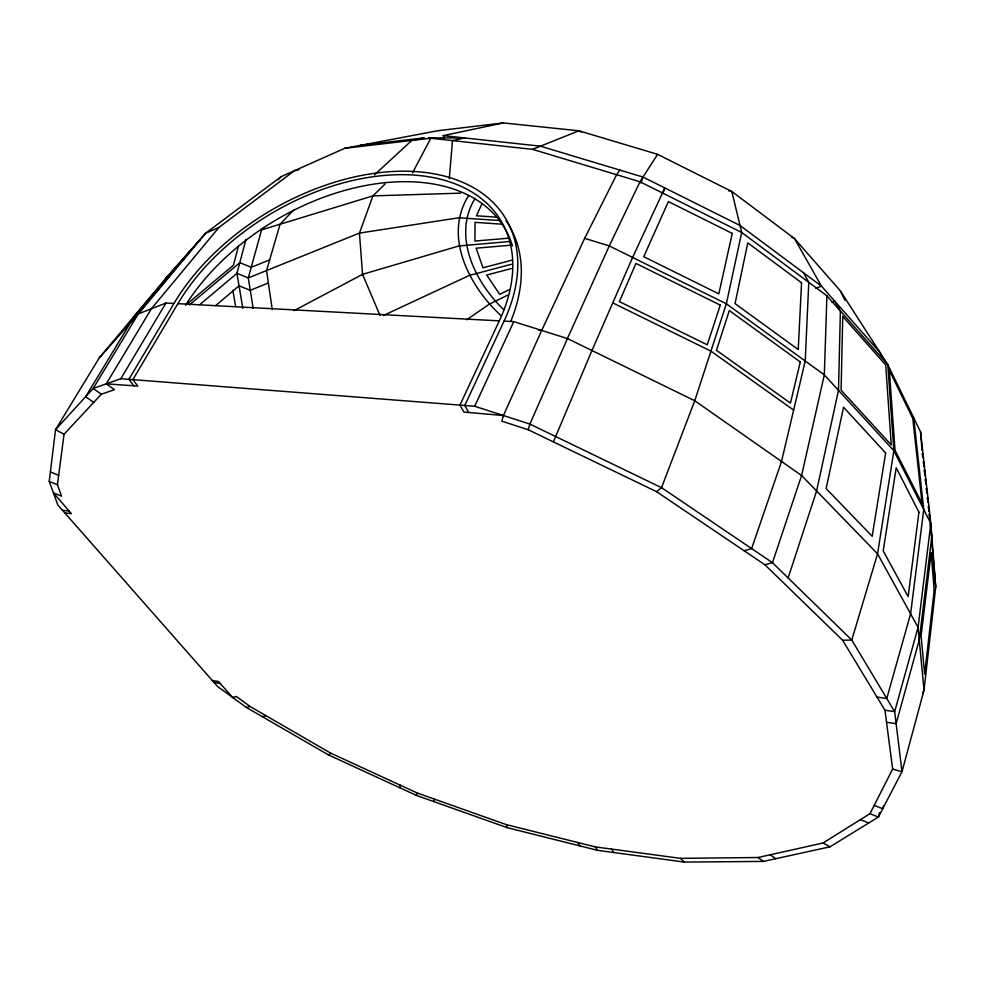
<?xml version="1.0" encoding="UTF-8"?>
<svg xmlns="http://www.w3.org/2000/svg" width="985" height="985" viewBox="0 0 985 985"><rect width="100%" height="100%" fill="white"/><g stroke="black" fill="none" stroke-linecap="round" stroke-linejoin="round"><path stroke-width="1.48" d="M344.812 148.279L437.943 130.709L503.409 122.916L578.897 130.796L657.574 154.325L731.806 191.484L794.489 238.542L840.242 290.71L887.793 364.647L920.581 431.959L930.825 523.478L935.75 586.974L924.016 690.177L902.001 771.698L878.374 817.07L830.047 846.804L763.461 861.407L684.366 862.084L597.6 850.338L507.176 827.659L416.458 795.437L328.522 754.941L246.385 707.452L217.611 686.533L57.869 505.071L49.25 481.431L55.517 429.682L99.226 357.961L166.046 278.102L205.73 233.125L281.094 176.66L344.812 148.279L430.839 138.232L532.528 149.351L639.991 181.757L741.717 232.485L826.92 295.82L824.322 374.866L801.605 475.509L772.474 562.681L764.889 564.762L656.539 491.663L528.169 429.719L501.845 421.198L503.421 415.535L541.701 330.443L584.659 238.345L616.61 174.702L619.91 170.109M449.295 178.827L452.46 140.596L464.612 137.949M64.702 512.816L71.363 513.628L53.424 492.857L61.538 496.144L57.45 484.755L64.037 434.274L101.344 394.209L114.469 389.666L106.269 383.842L151.382 308.773L218.953 227.436L294.441 170.713L298.911 169.703M238.456 246.09L233.482 265.162L186.953 304.131M242.839 308.354L236.942 273.362L245.979 239.367M879.58 812.625L878.374 817.07L869.989 813.672L823.004 843.012L757.957 857.516L680.45 858.341L595.285 846.903L506.401 824.654L417.209 792.987L330.738 753.156L250.03 706.442L236.326 696.457L232.694 697.503L218.473 681.521L212.304 680.487M883.496 805.841L882.695 808.759L874.224 805.336M263.672 227.67L261.579 229.887L248.282 277.918L253.133 308.157M399.676 787.704L400.366 785.23M416.458 795.437L417.209 792.987M528.169 429.719L529.893 424.092L567.422 338.557L609.272 245.905L639.991 181.757L657.574 154.325M788.135 577.961L816.59 490.961L838.494 390.331L840.39 311.051L834.763 301.188L832.029 302.321M433.732 801.568L434.545 799.143M553.398 441.883L591.948 350.537L632.604 257.442L664.813 187.95L663.139 192.691M641.001 183.05L643.008 177.066L540.457 146.174L443.176 135.635L444.309 137.9M468.638 195.621C442.807 236.56 469.66 286.918 501.34 315.939M475.164 198.268C451.955 235.797 475.139 282.486 503.889 309.832M482.121 203.402L476.469 215.777L496.181 217.156M64.037 434.274L55.517 429.682L93.193 388.459L120.81 378.708L474.696 406.251L513.776 321.627L567.422 338.557L694.757 400.747L801.605 475.509L877.549 553.816L918.069 627.396L924.016 690.177L922.649 692.911M468.762 412.481L463.935 412.099L459.933 405.106L499.309 320.864A194.02 123.925 -30.7 0 0 411.324 174.924A194.02 123.925 -30.7 0 0 177.879 303.663L132.876 379.644L137.814 386.095L133.849 385.788L128.9 379.336L173.963 303.454A199.253 127.287 -30.7 0 1 413.552 171.452A199.253 127.287 -30.7 0 1 504.049 321.11L464.772 405.475L468.762 412.481L503.421 415.535M869.989 813.672L892.644 769.076L884.973 710.234L842.618 640.25L764.889 564.762M412.481 172.904L430.839 138.232M120.81 378.708L165.985 303.023L173.963 303.454M165.024 279.432L193.245 247.444L133.209 317.342M99.226 357.961L138.257 313.944L205.73 233.125L218.953 227.436M278.226 179.824L281.094 176.66M293.653 209.99L280.06 224.248L266.566 270.543L272.254 309.499M384.975 184.096L372.933 195.88L359.463 233.088L362.554 274.347L380.001 315.372M374.472 174.85L411.767 140.461L424.239 137.851L360.535 145.312L357.949 146.457M215.703 305.596L239.035 285.822L250.276 290.316L268.376 282.966M199.807 304.636L236.942 273.362M189.452 304.894L239.786 262.675L251.224 267.267L269.681 259.868M328.522 754.941L330.738 753.156M656.539 491.663L661.526 487.661L694.757 400.747L726.351 303.799L741.717 232.485L731.806 191.484L728.912 190.856M166.046 278.102L168.484 276.219M200.004 240.562L197.542 242.408L130.451 322.748L85.646 396.709L93.735 402.385M466.656 319.805L489.237 304.217L507.423 295.266M294.109 310.62L362.554 274.347L458.936 245.954L510.205 241.46M509.356 289.602L499.727 294.318L486.676 275.037L511.498 268.523M383.374 315.495L469.463 275.381L511.486 264.239M815.962 288.383L821.404 286.069L879.753 352.137L882.437 357.629M532.528 149.351L578.897 130.796L581.507 132.199M165.985 303.023L138.257 313.944L93.193 388.459L101.344 394.209M261.579 229.887L372.933 195.88L460.771 193.134M744.106 550.738L751.629 548.583L781.524 461.46L805.225 361.015L808.771 282.326L803.44 272.685M246.385 707.452L250.03 706.442M262.318 716.661L266.012 715.689M512.274 260.089L482.97 267.809L476.149 248.183L511.289 245.179M443.176 135.635L503.409 122.916M507.964 238.235L474.893 241.066L475.065 222.339L502.227 224.211M842.618 640.25L851.779 640.053L894.663 711.663L902.001 771.698L892.644 769.076M428.537 137.863L460.266 137.949M177.879 303.663L499.309 320.864M504.049 321.11L513.776 321.627M538.746 330.258L541.701 330.443M499.974 220.529L458.85 217.783L359.463 233.088L248.282 277.918L236.683 273.264M106.269 383.842L133.849 385.788M62.461 510.279L69.135 511.092M877.007 697.072L886.771 698.476L910.608 613.827L923.745 509.553L913.698 417.837L910.645 412.875M884.973 710.234L894.663 711.663L918.069 627.396L930.825 523.478L893.875 450.736L824.322 374.866L726.351 303.799L609.272 245.905L584.659 238.345M886.537 722.239L896.128 723.667L919.264 639.942L931.835 536.579L930.308 522.9M214.053 682.482L220.221 683.516M474.696 406.251L529.893 424.092L661.526 487.661L772.474 562.681L851.779 640.053L877.549 553.816L893.875 450.736L887.793 364.647L826.92 295.82M50.395 471.95L58.681 475.312M49.25 481.431L57.45 484.755M860.41 819.655L868.708 823.004M791.743 237.237L794.489 238.542L821.404 286.069L740.018 225.479L643.008 177.066M612.756 302.887L710.924 351.128L793.639 410.092M823.004 843.012L830.047 846.804M757.957 857.516L763.461 861.407M770.208 854.795L775.737 858.723M680.45 858.341L684.366 862.084M577.653 842.483L580.017 845.93M595.285 846.903L597.6 850.338M611.537 849.082L613.827 852.542M840.242 290.71L845.007 300.363M506.401 824.654L507.176 827.659M232.854 290.292L235.71 306.741M921.652 445.405L922.157 449.96M922.502 453.002L923.007 457.557M923.524 462.113L924.029 466.681M924.361 469.71L925.05 475.792M925.383 478.833L925.9 483.389M926.405 487.944L926.91 492.512M927.427 497.068L927.932 501.624M928.436 506.179L928.953 510.747M929.286 513.776L929.963 519.858M922.526 453.925L922.859 456.954M923.376 461.485L923.881 466.016M924.386 470.559L924.89 475.09M925.395 479.621L925.9 484.152M926.405 488.695L926.91 493.226M927.427 497.757L927.932 502.301M928.436 506.832L928.941 511.363M929.274 514.392L929.791 518.923M930.296 523.454L935.196 581.335M933.201 563.075L933.866 569.158M934.199 572.199L935.75 586.974M920.581 431.959L922.009 449.923M922.428 453.925L922.674 456.929M185.5 305.313A193.232 123.999 -30.8 0 1 367.27 185.217A193.232 123.999 -30.8 0 1 512.483 245.942M505.958 220.812A198.441 127.36 -30.8 0 1 510.895 321.012M842.741 316.456L841.091 390.146L891.253 444.925L885.7 364.955L842.741 316.456M801.556 282.781L798.232 349.552L735.056 303.639L747.775 242.876L801.556 282.781M934.186 590.544L924.644 674.208L921.086 635.891L931.182 552.56L934.186 590.544M918.931 512.151L908.145 596.59L883.2 550.923L896.202 467.727L918.931 512.151M885.65 452.952L872.181 536.296L826.144 488.572L843.529 407.236L885.65 452.952M732.261 233.408L718.816 293.862L643.747 256.716L668.396 201.568L732.261 233.408M800.276 361.951L790.462 403.124L716.464 350.291L729.306 310.546L800.276 361.951M720.281 305.116L707.242 344.799L619.393 301.607L635.941 263.438L720.281 305.116M922.095 503.643L895.02 450.268L889.332 370.286L912.787 418.403L922.095 503.643"/></g></svg>
